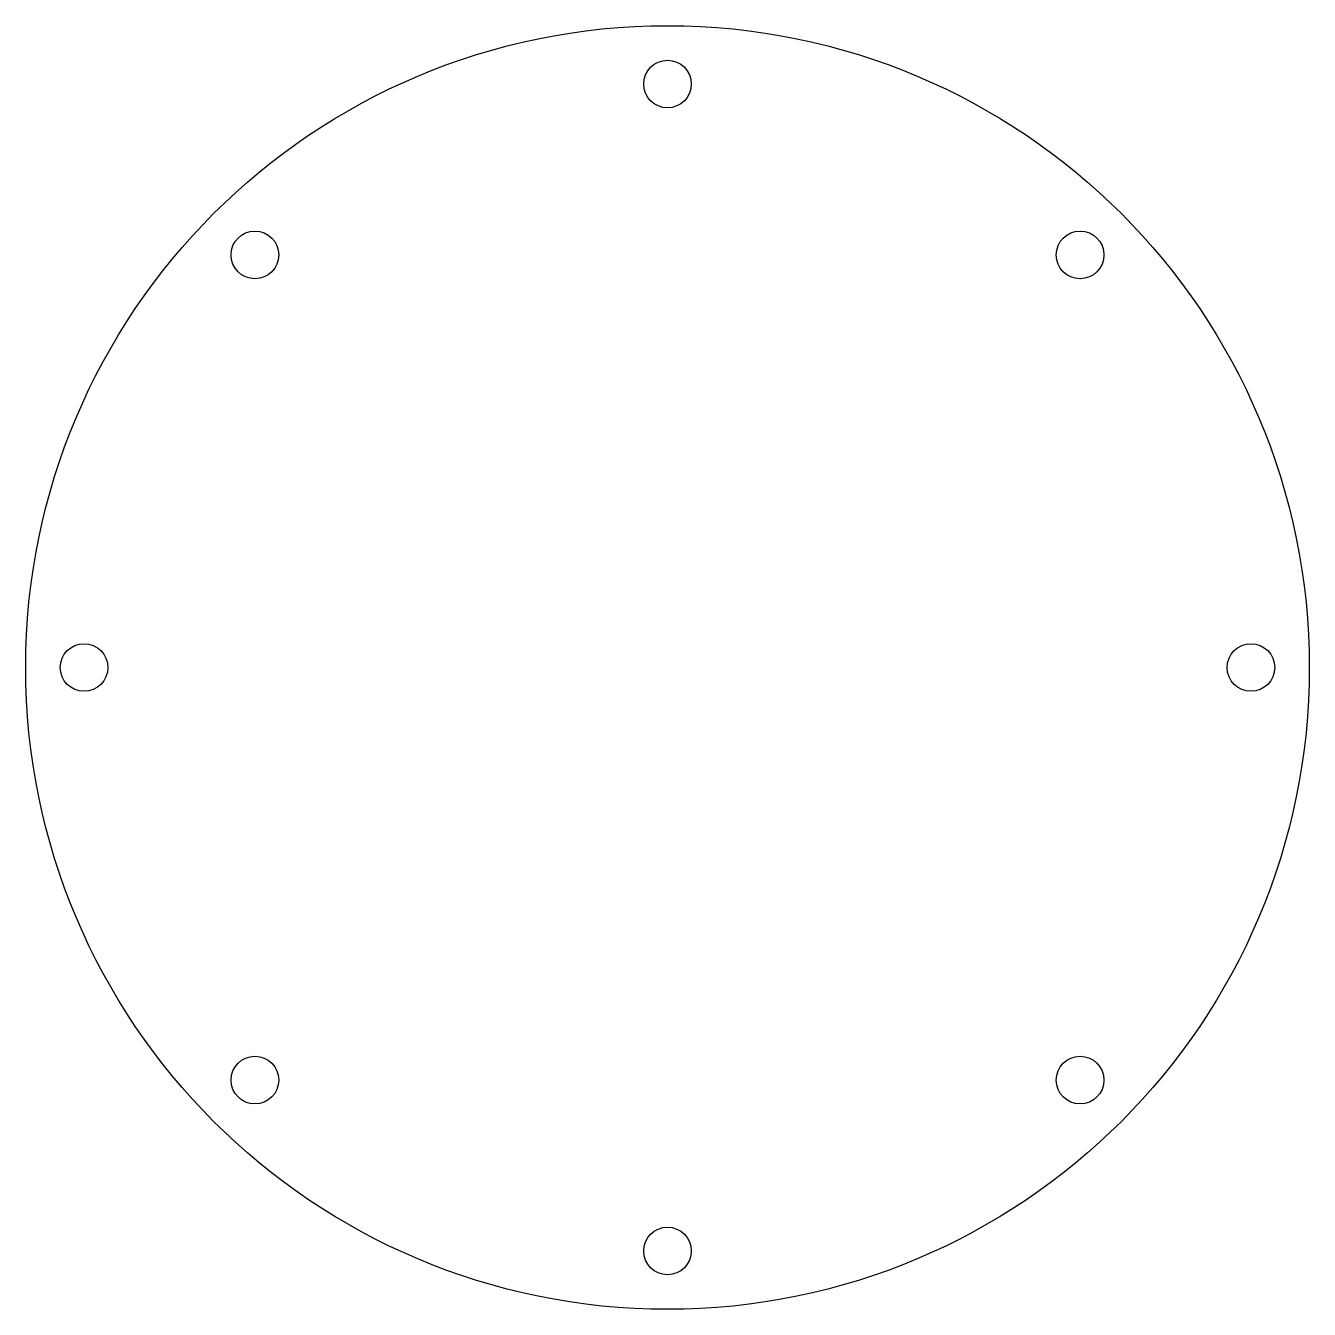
# Model space of a CAD drawing. Header units: millimetres. Extents: x -27 to 27, y -27 to 27.
import ezdxf

# ---------------------------------------------------------------- set-up
doc = ezdxf.new("R2010")
doc.units = ezdxf.units.MM

msp = doc.modelspace()

# ---------------------------------------------------------------- linework, layer by layer
at = {"color": 7, "linetype": 'Continuous', "lineweight": 25}
for centre, radius in [((0, 0), 26.95), ((0, 24.5), 1), ((-17.324, 17.324), 1), ((17.324, 17.324), 1), ((-24.5, 0), 1), ((24.5, 0), 1), ((-17.324, -17.324), 1), ((17.324, -17.324), 1), ((0, -24.5), 1)]:
    msp.add_circle(centre, radius, dxfattribs=at)

doc.saveas('drawing.dxf')
